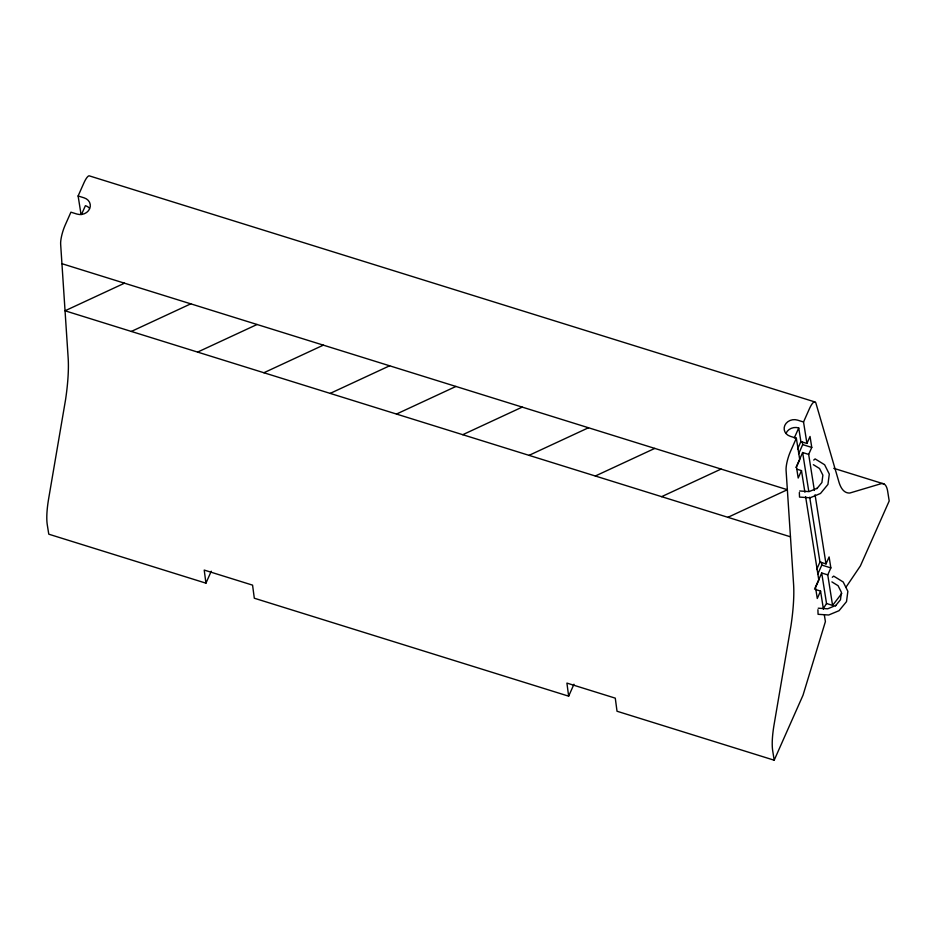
<?xml version="1.0" encoding="UTF-8"?>
<svg xmlns="http://www.w3.org/2000/svg" width="936" height="936" viewBox="0 0 936 936"><rect width="100%" height="100%" fill="white"/><g stroke="black" fill="none" stroke-linecap="round" stroke-linejoin="round"><path stroke-width="1.4" d="M799.344 492.476L799.519 497.098L810.143 497.788L820.498 493.471L827.939 484.427L829.296 474.096L824.628 464.759L815.127 458.909L813.723 460.067M817.912 609.687L818.076 614.308L828.699 614.999L839.065 610.682L846.507 601.637L847.864 591.306L843.196 581.981L833.683 576.12L832.291 577.278M81.058 214.566L78.121 195.975L84.111 182.473A15.292 3.662 -72.7 0 1 89.072 175.792L814.495 401.813M81.526 214.414L85.398 205.686A9.781 8.553 -9 0 1 89.458 208.19M78.121 195.975L84.158 197.859A9.781 8.553 -9 0 1 89.634 208.786A9.781 8.553 -9 0 1 76.974 214.063L70.925 212.179L64.935 225.681A15.292 3.662 -72.7 0 0 60.653 244.237L68.152 357.88A134.562 32.222 -72.7 0 1 65.555 399.73L48.695 498.397A62.068 14.859 -72.7 0 0 47.28 524.792L48.777 534.187L205.943 583.163L211.244 571.229M205.943 583.163L204.212 570.071L252.568 585.14L254.311 598.221L568.655 696.173L573.955 684.239M794.313 437.919L798.736 427.951A9.781 8.553 -9 0 0 786.064 433.228M798.736 427.951L800.888 441.57L806.937 443.453L803.533 421.996L797.495 420.112A9.781 8.553 -9 0 0 784.824 425.389A9.781 8.553 -9 0 0 790.3 436.316L796.349 438.2L790.358 451.702A15.292 3.662 -72.7 0 0 786.076 470.27L793.564 583.9A134.562 32.222 -72.7 0 1 790.978 625.751L774.119 724.429A62.068 14.859 -72.7 0 0 772.703 750.812L774.189 760.207L617.023 711.243L615.28 698.151L566.912 683.093L568.655 696.173M803.533 421.996L809.523 408.494A15.292 3.662 -72.7 0 1 815.888 403.065L838.867 481.794A134.562 32.222 -72.7 0 0 849.865 493.015L880.881 483.76A62.068 14.859 -72.7 0 1 887.714 491.564L889.2 500.971L860.383 565.929L845.84 587.434M797.577 449.046L800.888 441.57M798.572 453.925L802.702 444.612L802.269 441.874M795.986 467.497L802.632 452.533L808.669 454.416L814.378 490.441M806.937 443.453L810.038 436.469L811.769 447.431L808.669 454.416M796.641 469.111L801.485 470.621L798.197 478.027L796.466 467.052L799.742 459.658L796.349 438.2M816.648 569.509L819.971 562.033L809.698 497.203M817.654 574.376L821.785 565.075L821.352 562.325M814.519 589.2L821.703 572.996L827.752 574.88L832.584 605.393L826.535 603.509L821.703 572.996M819.971 562.033L826.008 563.917L829.109 556.932L830.852 567.895L827.752 574.88M815.724 589.575L820.568 591.084L817.28 598.478L815.548 587.515L818.824 580.121L805.592 496.56M823.212 608.704L826.535 603.509M774.189 760.207L803.006 695.249L825.4 621.598L824.3 614.659M841.803 593.412L832.584 605.393M124.5 283.187L65.04 310.787L790.464 536.808M131.332 331.438L190.792 303.837M197.613 352.088L257.072 324.488M263.905 372.739L323.353 345.138M330.186 393.389L389.645 365.789M396.478 414.051L455.926 386.451M462.758 434.702L522.218 407.101M529.039 455.352L588.498 427.752M595.331 476.003L654.79 448.402M661.612 496.665L721.071 469.065M727.904 517.315L787.363 489.715L61.94 263.695M799.672 490.99L809.113 491.599L817.292 488.194L816.882 488.662L821.902 482.543L822.873 475.16L819.527 468.503L813.337 464.677M818.24 608.201L827.681 608.809L835.86 605.405L835.438 605.885L840.458 599.754L841.429 592.383L838.094 585.714L831.905 581.899M802.702 444.612L811.769 447.431M833.754 468.316L883.982 483.959M821.785 565.075L830.852 567.895M815.057 494.758L826.008 563.917M802.632 452.533L808.786 491.435M801.485 470.621L804.902 492.231M820.568 591.084L823.423 609.114"/></g></svg>
